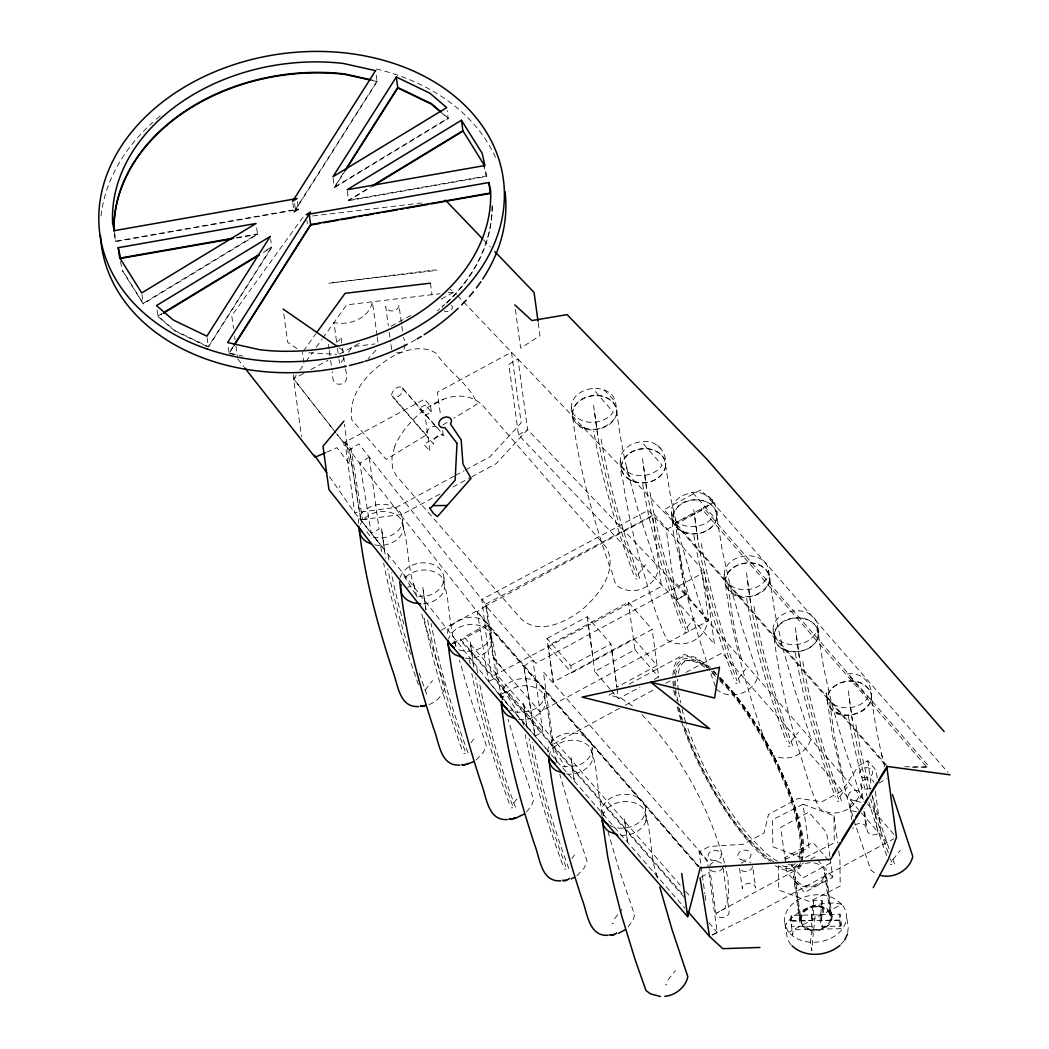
<?xml version="1.0" encoding="UTF-8"?>
<svg xmlns="http://www.w3.org/2000/svg" width="1049" height="1049" viewBox="0 0 1049 1049"><rect width="100%" height="100%" fill="white"/><g stroke="black" fill="none" stroke-linecap="round" stroke-linejoin="round"><path stroke-width="0.75" stroke-dasharray="5 3.75" d="M801.03 920.261L802.275 914.426A14.87 11.251 -7.8 0 1 810.549 908.028C819.413 903.74 835.004 911.201 829.261 922.176A14.87 11.251 -7.8 0 1 813.368 929.584C807.953 929.23 801.987 926.057 801.03 920.261L795.05 876.649C798.512 891.283 824.986 887.716 824.527 872.716L830.506 916.341M884.727 766.74L881.396 753.287L882.261 756.972C877.554 736.909 873.725 716.624 871.47 696.13C871.129 691.37 868.1 687.41 864.337 684.709C851.342 676.133 827.831 682.624 827.123 699.919C833.68 735.493 897.734 701.283 859.603 682.506A22.265 16.863 -7.8 0 0 827.136 700.063C830.939 720.611 864.337 719.089 870.736 700.994C874.971 686.584 863.025 671.085 847.422 674.022L867.956 697.611C858.528 711.904 829.484 711.917 826.153 692.851L832.696 736.686L846.504 795.09L855.21 824.357L870.906 870.185L875.522 873.568M374.86 544.837C386.045 547.617 402.042 540.497 403.393 528.893M423.678 603.857C432.739 603.306 443.897 596.488 444.658 587.453M465.35 658.248C476.128 659.873 490.893 652.937 492.099 641.909M518.717 719.522C529.496 721.135 544.261 714.199 545.454 703.171M566.145 773.978C576.924 775.591 591.688 768.668 592.882 757.627M665.21 467.88C668.488 453.496 657.015 438.954 641.595 441.734A22.265 16.863 -7.8 0 0 623.749 468.719A22.265 16.863 -7.8 0 0 662.142 465.31L641.595 441.734M646.079 820.344L646.04 821.118L646.25 818.902M716.454 518.98L716.598 517.341M817.997 636.992L818.141 635.353M791.208 915.449L791.51 926.306L812.044 926.28L810.523 941.989L811.703 950.643L813.224 934.934L811.257 920.511L813.185 900.593L822.036 900.58L824.016 914.99L815.165 915.003L813.775 929.335L793.188 929.86L792.69 934.947L790.723 920.537L791.208 915.449L839.987 914.19L841.967 928.614L822.639 929.099L820.672 914.689M792.008 921.206L812.582 920.681L813.985 906.349L813.185 900.593M822.036 900.58L820.095 920.511L820.895 926.267L840.17 926.254L840.774 919.96L821.459 920.458L822.822 906.349L813.985 906.349M840.17 926.254L839.384 920.484L839.987 914.19M871.181 698.582L871.037 700.181M616.301 414.67C618.11 406.828 612.472 399.21 604.867 396.994A22.265 16.863 -7.8 0 0 572.413 414.552C579.048 449.457 643.05 416.466 604.853 396.863C592.016 392.182 572.82 399.053 572.387 414.407C575.967 446.638 583.244 478.331 591.767 509.578C597.392 529.666 603.739 549.545 610.61 569.227C614.242 575.062 613.049 585.499 620.785 588.056C625.388 590.338 630.633 591.059 635.707 590.43C646.105 589.066 655.651 581.29 658.051 570.918L637.74 509.119L626.659 467.775L627.538 471.46C622.096 449.064 618.451 426.287 615.737 403.406C614.688 392.523 602.401 387.514 592.685 388.523A22.265 16.863 -7.8 0 0 574.839 415.509A22.265 16.863 -7.8 0 0 613.219 412.1L592.685 388.523M665.145 468.457C668.462 455.659 653.763 447.123 642.552 448.697C626.751 449.339 616.602 464.301 622.752 479.327C626.699 507.532 633.176 535.331 640.69 562.788C648.715 588.607 655.245 615.789 667.02 639.877C681.273 649.397 703.236 640.991 706.96 624.142L691.081 576.74L678.9 534.439L670.993 499.219L664.673 459.606L662.234 455.659L658.523 452.486L653.789 450.218A22.265 16.863 -7.8 0 0 621.323 467.762C622.909 480.862 639.077 485.32 650.118 481.845C656.726 479.786 662.942 475.263 665.145 468.457C665 468.077 664.515 469.834 664.266 470.109C655.245 490.276 617.337 485.503 620.339 460.55M716.323 688.983C729.54 701.65 754.519 692.917 758.204 675.241L742.325 627.84L730.143 585.539L722.236 550.319L715.903 510.627L713.477 506.759L709.767 503.586L705.033 501.317A22.265 16.863 -7.8 0 0 672.566 518.862C675.897 537.888 704.941 538.373 714.395 523.857C724.518 506.497 705.426 486.225 687.134 493.922A22.265 16.863 -7.8 0 0 674.992 519.819A22.265 16.863 -7.8 0 0 710.042 520.212L713.386 516.41L692.838 492.833M769.179 582.038C770.949 574.354 765.482 566.565 757.758 564.362A22.265 16.863 -7.8 0 0 725.292 581.907C732.163 617.284 795.771 583.087 757.745 564.218C744.908 559.537 725.698 566.408 725.279 581.775C728.858 614.006 736.123 645.699 744.659 676.933C750.284 697.021 756.617 716.9 763.502 736.582C767.121 742.43 765.94 752.867 773.677 755.424C778.266 757.706 783.524 758.427 788.599 757.798C798.984 756.434 808.543 748.645 810.929 738.286L795.05 690.885L782.882 648.584L774.962 613.363L768.629 570.774M773.113 629.662C777.466 669.262 786.317 708.219 797.633 746.377C804.727 767.212 809.723 789.635 819.794 808.976C822.324 810.457 825.091 811.585 827.91 812.346C841.324 815.558 856.627 806.891 859.747 793.241L843.855 745.852L831.687 703.551L823.78 668.318L817.433 628.639L815.007 624.771L811.297 621.585L806.563 619.316A22.265 16.863 -7.8 0 0 774.096 636.874C778.725 663.112 827.189 652.268 817.433 625.729M403.38 529.037L402.685 519.268M443.963 577.829L444.632 587.689M544.759 693.559L545.428 703.42M592.855 757.876L592.187 748.016M646.223 819.138L645.555 809.277M709.727 670.481C698.096 637.149 688.236 603.188 680.788 568.676C680.539 549.178 664.109 523.045 678.388 506.103C689.455 494.656 718.198 498.826 716.572 517.59M358.365 523.215C358.365 512.161 369.654 505.238 379.633 504.385A22.265 16.863 -7.8 0 1 402.383 517.091A22.265 16.863 -7.8 0 1 387.133 537.009L381.43 538.098L370.861 536.97L365.078 529.601M799.443 919.75L801.305 913.351A16.404 12.418 -7.8 0 1 810.903 906.677C820.921 902.258 837.548 911.62 830.231 923.251A16.404 12.418 -7.8 0 1 804.688 928.103L800.177 922.91L799.443 919.75L793.464 876.125C796.27 892.699 825.602 889.578 826.114 873.227L832.093 916.852M800.138 919.685L801.908 913.561A15.709 11.893 -7.8 0 1 811.113 907.175C820.711 902.94 836.617 911.909 829.628 923.041A15.709 11.893 -7.8 0 1 805.16 927.696L802.551 925.454L800.138 919.685L794.159 876.059C794.644 860.403 822.744 857.413 825.419 873.293L831.398 916.918M847.671 932.535L848.221 927.88L846.556 915.764M492.06 642.145L491.391 632.285M818.115 635.589C819.413 612.904 780.102 612.17 774.595 632.245C771.133 657.094 812.188 657.317 817.932 637.556M871.313 697.506L871.483 696.261M871.011 699.985L871.234 698.057L871.116 699.027M852.903 828.907L853.152 827.582M400.154 577.33C403.091 568.637 412.205 563.837 420.898 562.933A22.265 16.863 -7.8 0 1 443.648 575.639A22.265 16.863 -7.8 0 1 428.398 595.57L416.925 596.593L402.16 573.069M646.014 820.921C642.224 831.647 629.597 836.577 618.936 835.122M162.071 313.533L157.914 316.064L174.75 330.514L208.318 346.655L271.678 246.935L263.351 251.983M208.384 347.101L271.743 247.38L270.655 239.447M292.828 202.732L294.113 212.16L377.076 81.586L376.198 75.148M233.416 346.104L229.036 353.015L228.013 345.527M343.049 173.557L334.369 187.22L448.146 118.091L442.127 112.925M229.967 352.084L233.481 346.563M333.136 178.238L334.434 187.666L344.846 171.275M375.975 350.143L368.343 358.601M296.224 375.201L293.589 378.873L301.483 436.541M299.752 370.284L304.144 364.147L302.387 352.398M306.006 361.551L312.536 352.451M316.26 347.258L321.846 339.456M322.777 338.158L346.668 304.839L440.069 293.746M344.046 358.286L339.679 364.37L339.024 359.545M348.412 352.189L352.398 346.642L374.913 343.967M303.03 217.077L231.763 315.67L233.521 328.481M303.331 351.087L315.67 334.015M425.094 689.954L432.529 680.591M471.014 742.666L473.807 739.152M638.146 574.091L645.581 564.729M513.8 802.97L517.511 798.289M687.069 627.302L694.504 617.94M571.81 858.384L574.59 854.883M738.312 678.401L745.747 669.039M614.596 918.701L622.031 909.339M791.038 741.446L798.473 732.097M667.951 979.963L675.386 970.6M839.843 796.414L847.277 787.052M892.883 859.603L900.317 850.241M628.285 926.87L633.072 919.803L634.488 915.528L633.963 912.984L618.608 868.139L608.079 831.962M500.425 697.493A22.265 16.863 -7.8 0 1 502.956 688.8L506.287 684.997A22.265 16.863 -7.8 0 1 541.336 685.39A22.265 16.863 -7.8 0 1 529.194 711.301L517.721 712.31A22.265 16.863 -7.8 0 1 509.814 710.094M547.866 751.949A22.265 16.863 -7.8 0 1 550.384 743.256L553.715 739.453A22.265 16.863 -7.8 0 1 588.764 739.847A22.265 16.863 -7.8 0 1 576.622 765.757L565.162 766.767A22.265 16.863 -7.8 0 1 559.72 765.56M840.957 944.31L843.763 941.11M526.598 811.965L531.659 805.37L533.692 799.797L517.813 752.408L508.096 719.299M476.115 760.053L483.497 752.146L486.264 745.341L470.385 697.952L459.436 660.241M576.911 875.784L584.293 867.877L587.06 861.072L571.181 813.67L559.825 774.437M485.608 604.211L652.766 515.216L661.421 586.404L494.249 675.412L490.499 670.665L481.858 599.477L648.112 510.339L666.469 529.575L703.722 509.04L712.887 502.537L712.481 499.56M523.805 666.377L532.918 659.9L542.792 731.979L535.095 736.136L523.805 666.377L535.095 736.136M698.372 866.382L488.165 625.558L349.422 450.087L358.85 443.884L486.592 605.47L477.256 611.672L488.585 681.47L545.664 748.265M854.883 825.209C858.305 822.285 865.7 822.954 866.212 828.212L863.865 811.008M426.182 434.994L391.788 395.512A6.674 3.908 -41.1 0 1 396.404 388.078A6.674 3.908 -41.1 0 1 402.934 388.877L437.315 428.359A6.674 3.908 -41.1 0 0 430.785 427.559A6.674 3.908 -41.1 0 0 426.182 434.994L386.242 459.436L351.848 419.954C347.271 391.906 371.949 367.95 394.568 355.362C407.366 349.343 423.612 344.937 436.358 353.447C447.766 371.438 469.559 383.855 477.256 403.917L453.85 418.249M442.822 424.989L448.343 421.619M120.425 261.673L122.523 270.852L143.228 303.856L257.556 234.386L256.258 224.958M294.113 212.16L298.559 209.459L297.47 201.539M334.434 187.666L448.198 118.537L447.123 110.604M366.691 189.2L348.57 200.215L486.395 175.983M206.928 346.393L174.816 330.973L157.966 316.51L162.136 313.979M263.417 252.442L271.743 247.38M347.337 191.233L348.622 200.661L370.94 187.102M518.508 434.942L527.647 429.605L517.97 358.981L508.831 364.318L518.508 434.942L676.146 600.212L685.285 594.875L675.412 522.795L712.887 502.537L947.916 772.379M303.62 373.457L293.589 378.873L335.706 432.594L293.589 378.873L293.3 374.545M310.792 369.576L327.996 360.279M339.456 354.077L360.961 342.446M391.067 326.173L411.142 315.329M441.249 299.057L454.151 292.081L456.407 294.428M442.652 430.641L443.084 433.84L423.848 444.238L429.933 451.227L425.029 415.404L431.362 411.995L430.562 406.225L443.478 399.249M329.478 476.692L354.68 512.83L360.764 519.819L362.39 518.94L351.087 449.156L345.003 442.18L343.731 442.822L344.282 446.035L343.784 442.796L336.755 433.853M454.02 476.167L396.352 507.336L354.68 512.83L345.003 442.193L424.478 399.236L430.562 406.225M455.463 475.381L464.117 470.699M465.559 469.926L490.067 456.682L521.169 422.826L511.492 352.189L437.381 392.26L440.672 416.243M439.924 494.066L402.436 514.325L360.764 519.819M452.893 487.051L470.201 477.688M471.644 476.915L496.151 463.671L527.647 429.605L685.285 594.875L866.526 802.97M407.655 587.44L410.29 586.011M441.314 630.108L476.574 611.043L700.234 867.825M452.893 643.089L460.393 639.038L681.876 893.342M485.857 605.955L485.949 606.715L485.857 605.955L654.642 514.784L701.611 568.715L708.718 620.602L540.025 711.799L493.056 657.867L493.791 657.474M547.027 638.474L587.23 616.733L610.951 643.968L616.864 687.213L657.107 665.512L633.688 638.631L553.282 682.099L547.027 638.474L570.748 665.695L571.731 672.907L652.137 629.439L628.417 602.218L548.011 645.673L553.282 682.099M360.227 519.203L499.521 695.29L507.218 691.134L542.792 731.979M685.285 594.875L675.91 599.936L714.435 644.178L704.561 572.098L535.882 663.296L485.949 605.968L493.056 657.867M570.748 665.695L610.951 643.968M610.203 689.272L594.731 671.517L634.933 649.777L628.417 602.218M613.337 692.72L609.01 695.067L620.798 697.965L635.445 708.114M629.203 684.145L683.987 654.537L695.775 657.448L710.409 667.584M611.226 690.452L618.451 698.739L639.982 687.108M654.34 679.346L658.654 677.011L652.137 629.439M619.671 708.245L553.361 744.108L543.356 671.885L707.236 860.036L708.311 867.916M625.44 705.138L655.717 688.76M665.813 683.305L671.583 680.185M685.994 672.396L722.04 652.911L860.35 811.703M700.68 863.222L699.132 851.945L709.203 846.504L743.387 844.209L764.078 833.024L768.484 814.457L798.473 798.25L821.773 801.842L842.386 790.697L858.449 765.822L867.825 760.761L876.125 770.294L877.672 781.557M701.335 877.095L708.98 872.755M878.983 783.079L887.021 778.725M830.113 858.095L832.749 877.292L804.622 892.489L786.842 872.06L803.704 862.947M810.733 859.144L814.955 856.863L832.749 877.292M830.769 862.868L802.655 878.065L790.094 863.655M712.101 935.026L717.228 932.259L708.534 869.529M712.441 934.974L753.064 914.846L893.814 838.82M343.784 442.796L345.003 442.18L351.087 449.182L349.514 450.034L360.777 519.898L382.688 547.604M803.075 804.229L772.51 819.741L772.825 846.805L803.718 858.344L834.296 842.819L833.968 815.768L803.075 804.229L809.002 847.474L784.259 860.036M488.585 681.47L496.465 677.549L486.592 605.47M675.412 522.795L701.847 510.05L701.65 508.608L926.359 766.622L928.234 765.6L703.525 507.598L703.722 509.04M326.711 452.145L336.899 447.674L349.868 464.353L344.387 424.321M336.204 342.053L339.115 340.479L340.873 336.729L342.197 346.367M451.935 643.824L460.59 640.48L488.165 625.558L487.969 624.116L464.143 637.005L680.25 885.133M429.015 704.626C436.738 701.637 443.098 694.923 444.999 686.793L420.636 610.885M820.711 914.99L822.049 914.649M115.757 241.139L298.493 209.013L294.061 211.714L377.024 81.14L372.395 80.104M114.131 234.215L115.823 241.585L298.559 209.459M348.622 200.661L486.461 176.429L485.372 168.509M236.654 237.599L257.49 233.927L143.162 303.397L122.458 270.406M236.72 238.044L257.556 234.386M367.57 518.927L360.83 519.871L349.474 450.06L336.716 433.866M312.733 215.924L422.786 202.85M433.106 270.812L328.901 283.217L434.837 269.934L436.909 270.354M448.107 292.789L454.151 292.081L450.336 289.367M687.056 660.464L689.416 660.293M635.537 578.969L637.005 578.878M684.459 632.18L685.915 632.088M735.703 683.279L737.159 683.187M463.75 753.379L465.218 753.3M788.428 746.324L789.884 746.232M511.191 807.848L512.646 807.756M837.233 801.279L838.702 801.2M564.546 869.11L566.014 869.018M890.273 864.481L891.742 864.389M611.987 923.566L613.442 923.487M665.341 984.841L666.81 984.749M912.25 767.212L928.431 767.042L903.976 766.727M790.723 920.537L839.384 920.484M396.601 352.739C405.281 353.972 406.606 343.561 403.38 337.476M308.891 352.766L336.572 354.313M372.461 80.55L377.076 81.586M230.57 353.356L242.909 356.109M229.088 353.461L236.799 355.178M581.893 427.035L586.719 428.871M630.816 480.245L635.628 482.081M682.06 531.345L686.885 533.18M734.785 594.39L739.611 596.238M783.59 649.344L788.415 651.193M836.63 712.533L841.429 714.212M338.958 347.691L345.606 352.294M297.037 348.701L287.675 342.223L283.558 312.222M440.986 112.335L448.198 118.537M713.713 670.914L715.916 673.143M720.322 677.588C750.559 709.334 771.815 748.632 788.835 788.756C796.663 813.762 810.274 841.954 799.692 868.034L716.611 913.089L724.728 908.565L728.622 896.921L728.032 878.957L725.016 865.11M642.04 714.789C681.535 756.093 709.675 808.582 724.675 863.576M711.537 671.176L718.303 678.034M719.43 679.175L727.455 687.305A118.013 34.289 61.6 0 1 795.837 813.67L800.662 835.869A118.013 34.289 61.6 0 1 799.823 859.537M719.732 678.336L729.829 688.59A114.839 33.371 61.6 0 1 796.243 811.624L800.872 833.168A114.839 33.371 61.6 0 1 799.076 858.266M712.101 672.986L715.405 676.343M719.811 680.801L727.731 688.839A115.783 33.647 61.6 0 1 794.775 812.844L799.482 834.598A115.783 33.647 61.6 0 1 798.132 859.105M603.883 389.795L615.33 401.636M657.539 445.274L662.417 450.336M712.887 502.537L700.68 489.896L664.017 509.722L887.664 766.504M483.589 239.867L490.316 246.882M457.521 295.608L675.608 524.238L886.811 766.74M708.783 496.374L714.92 503.428M708.718 620.602L673.143 579.756L666.036 527.87M867.602 804.203L896.489 837.364M861.413 812.936L887.113 842.439M828.671 860.468L812.975 842.452L784.862 857.649L789.058 862.448M431.362 411.995L425.265 405.006L418.944 408.415L425.029 415.404M634.933 649.777L658.654 677.011M402.488 387.92L444.002 435.584L440.816 434.627L437.905 435.728A6.674 3.908 -41.1 0 0 433.289 443.163L433.735 444.12L392.221 396.456C396.679 399.577 403.327 393.768 402.934 388.877M548.011 645.673L571.731 672.907M699.132 851.945L707.432 861.478M488.218 625.532L698.241 866.658M685.626 891.309L688.852 895.007M708.809 922.582L717.228 932.259M684.223 897.249L460.59 640.48L460.393 639.038M499.521 695.29L684.905 908.132M493.699 657.369L504.451 670.954M496.465 677.549L507.218 691.134M374.847 537.704L377.509 541.061M237.69 358.915L243.722 366.586M790.959 944.821L787.55 939.406L784.508 921.271M550.384 743.256L565.162 766.767M502.956 688.8L517.721 712.31M710.776 673.537L715.824 687.58M842.99 775.945L841.6 770.346A443.596 128.883 61.6 0 1 833.798 731.782L829.575 701.02M741.564 659.493L739.755 652.19A443.596 128.883 61.6 0 1 731.953 613.639L727.927 584.306M689.704 599.949L687.029 589.145A443.596 128.883 61.6 0 1 679.227 550.594L679.096 549.742M657.579 878.131L656.464 873.647L657.343 877.331C649.2 855.276 652.491 829.523 643.116 808.32A22.265 16.863 -7.8 0 0 620.588 802A22.265 16.863 -7.8 0 0 602.742 815.991M603.844 815.375L603.109 812.385L603.975 816.07C595.57 794.106 599.504 768.117 589.761 747.058A22.265 16.863 -7.8 0 0 567.234 740.738A22.265 16.863 -7.8 0 0 549.374 754.729M556.783 762.413L555.668 757.929L556.547 761.613C548.404 739.545 551.695 713.792 542.32 692.602A22.265 16.863 -7.8 0 0 519.793 686.269A22.265 16.863 -7.8 0 0 501.947 700.26M503.048 699.644L502.314 696.654L503.179 700.339C494.774 678.375 498.708 652.386 488.965 631.328A22.265 16.863 -7.8 0 0 466.438 625.007A22.265 16.863 -7.8 0 0 448.579 638.998M455.987 646.682L454.873 642.198L455.751 645.882C447.608 623.814 450.9 598.061 441.524 576.871A22.265 16.863 -7.8 0 0 403.852 579.271M416.938 597.091L413.608 583.65L414.486 587.322C406.658 565.149 409.202 539.684 400.259 518.311A22.265 16.863 -7.8 0 0 378.689 511.833A22.265 16.863 -7.8 0 0 360.384 524.539M483.655 164.195L486.461 176.429M391.71 349.592L390.752 343.469M674.913 691.212L676.998 700.837M678.362 707.131L679.726 713.412A118.013 34.289 61.6 0 0 681.444 719.168M673.746 689.954L673.76 690.032A120.202 34.919 61.6 0 0 674.913 697.047M678.139 701.978L676.081 692.484A115.783 33.647 61.6 0 1 675.53 687.357M679.464 708.114L680.788 714.238A115.783 33.647 61.6 0 0 682.466 719.889M678.441 691.894L680.814 702.896M682.099 708.914L683.069 713.438A114.839 33.371 61.6 0 0 686.125 723.351M855.905 724.741L856.023 725.502A437.197 127.021 61.6 0 0 870.29 789.123M848.497 716.401L848.641 717.346A450.768 130.968 61.6 0 0 867.13 796.204M802.865 661.552L802.983 662.299A437.197 127.021 61.6 0 0 841.482 800.715M795.457 653.212L795.601 654.156A450.768 130.968 61.6 0 0 835.24 796.742M754.061 606.584L754.165 607.345A437.197 127.021 61.6 0 0 792.664 745.76M746.652 598.245L746.796 599.202A450.768 130.968 61.6 0 0 786.435 741.787M701.335 543.539L701.44 544.3A437.197 127.021 61.6 0 0 739.938 682.715M693.927 535.2L694.071 536.157A450.768 130.968 61.6 0 0 733.71 678.742M650.078 492.44L650.196 493.2A437.197 127.021 61.6 0 0 688.695 631.616M642.683 484.1L642.827 485.058A450.768 130.968 61.6 0 0 682.466 627.643M601.169 439.229L601.287 439.99A437.197 127.021 61.6 0 0 639.785 578.405M593.76 430.89L593.904 431.834M530.178 729.37L530.296 730.13M522.782 721.03L522.927 721.987A450.768 130.968 61.6 0 0 523.451 725.108M476.823 668.108L476.928 668.869A437.197 127.021 61.6 0 0 477.701 673.406M469.414 659.769L469.559 660.713A450.768 130.968 61.6 0 0 470.096 663.847M388.117 555.091L388.235 555.852A437.197 127.021 61.6 0 0 389.271 561.923M380.708 546.752L380.853 547.709A450.768 130.968 61.6 0 0 381.941 553.977M588.214 623.945L593.485 660.372M875.312 791.418L880.491 829.287C880.177 835.922 868.218 837.102 867.195 830.31L864.166 808.215M867.825 760.761L871.339 786.475M872.663 796.099L877.502 831.398M848.313 690.885L852.417 720.807M860.927 784.547L863.301 801.908M849.913 807.022L851.618 819.531M833.968 815.768L837.705 842.99M838.794 851.001L839.895 859.013L840.223 886.064L809.644 901.589L778.751 890.05L778.463 866.172M829.89 856.495L826.625 832.604L808.831 812.175L780.718 827.373L786.842 872.06M795.273 627.695L799.377 657.618M811.795 914.912L812.582 920.681M746.468 572.741L750.573 602.664M724.308 574.708C721.201 601.116 761.954 603.739 769.114 582.601M693.743 509.683L697.847 539.606M739.532 868.362L742.325 888.687C742.849 882.104 754.847 881.108 755.634 887.992L752.631 866.107A6.674 5.061 -7.8 0 1 746.796 871.444A6.674 5.061 -7.8 0 1 739.545 868.113M723.076 867.746L729.134 911.935C728.924 918.596 716.978 919.868 715.838 913.115L709.78 868.926M671.583 511.663C668.462 538.085 709.229 540.681 716.388 519.557M673.379 580.031L676.146 600.212M701.112 866.435L704.849 893.709M705.072 895.308L705.951 901.734M642.499 458.583L646.59 488.506M593.577 405.373L597.681 435.296M617.061 688.655L618.451 698.739M611.934 651.18L616.904 687.252M571.417 407.34C568.296 433.696 609.063 436.345 616.235 415.247M587.23 616.733L594.731 671.517M538.242 322.856L539.999 335.667L520.684 348.163L515.19 308.118M526.69 725.449L523.582 702.725L526.821 726.288A443.596 128.883 61.6 0 0 527.332 729.357M430.444 283.178L432.018 294.703M473.335 664.174L470.214 641.463L473.453 665.027A443.596 128.883 61.6 0 0 473.978 668.095M402.501 331.038L398.974 305.311C398.777 311.973 386.819 313.245 385.678 306.492L388.327 325.793M389.205 332.218L390.53 341.869M377.037 335.549L372.408 301.784C369.248 318.503 349.16 325.885 333.962 322.567L337.267 346.681M377.247 337.162L378.138 343.587M384.629 551.171L381.521 528.447L384.76 552.01A443.596 128.883 61.6 0 0 385.809 558.186M342.42 347.98L345.055 367.268M345.278 368.881C347.271 374.309 348.268 383.842 340.217 384.17C333.123 385.232 331.995 376.853 332.205 371.674M337.476 348.294L338.801 357.945M328.455 344.334L329.124 349.16M329.347 350.772L330.448 358.81M330.658 360.41L331.982 370.061M306.937 220.644L307.357 223.634M339.483 485.936L339.679 487.379M294.612 203.572L295.49 210.01M234.622 336.493L235.055 339.692M235.933 346.104L237.244 355.716M207.099 337.673L208.318 346.655M157.088 310.071L157.966 316.51M141.93 294.428L143.228 303.856M114.525 232.157L115.823 241.585M849.31 698.096L852.549 721.66A443.596 128.883 61.6 0 0 868.257 790.644M796.27 634.907L799.508 658.47A443.596 128.883 61.6 0 0 838.544 798.853M747.452 579.94L750.691 603.503A443.596 128.883 61.6 0 0 789.727 743.885M694.726 516.895L697.965 540.458A443.596 128.883 61.6 0 0 737.001 680.84M643.483 465.795L646.722 489.358A443.596 128.883 61.6 0 0 685.758 629.741M594.573 412.585L597.812 436.148A443.596 128.883 61.6 0 0 636.848 576.53M415.706 339.706A203.611 154.137 -7.8 0 1 408.638 343.548M101.019 215.976A203.611 154.137 -7.8 0 1 152.839 122.274M156.393 119.166A203.611 154.137 -7.8 0 1 162.411 114.197M376.276 68.972A203.611 154.137 -7.8 0 1 496.741 160.327M492.191 205.499A189.856 143.726 -7.8 0 1 444.488 305.154M492.138 206.627A189.856 143.726 -7.8 0 1 441.983 306.898M439.662 308.917A189.856 143.726 -7.8 0 1 437.289 310.91M681.391 721.476A120.202 34.919 61.6 0 0 748.396 841.311L748.448 841.377A120.202 34.919 61.6 0 0 768.747 861.098M680.893 719.968A120.202 34.919 61.6 0 1 676.959 706.2M673.314 686.4A120.202 34.919 61.6 0 1 672.894 676.579M672.96 675.123A120.202 34.919 61.6 0 1 708.193 667.085M713.018 671.203A120.202 34.919 61.6 0 1 718.329 676.277M719.417 677.379A120.202 34.919 61.6 0 1 727.114 685.731L727.18 685.771A120.202 34.919 61.6 0 1 801.003 861.281M800.492 862.671A120.202 34.919 61.6 0 1 775.329 865.674M797.397 864.297A118.013 34.289 61.6 0 1 778.161 865.74M770.74 861.203A118.013 34.289 61.6 0 1 764.026 855.905L748.107 839.79A118.013 34.289 61.6 0 1 681.916 720.637M674.337 685.98A118.013 34.289 61.6 0 1 674.153 676.644M674.389 673.943A118.013 34.289 61.6 0 1 707.472 667.859M795.234 863.615A115.783 33.647 61.6 0 1 780.404 865.137M773.795 861.806A115.783 33.647 61.6 0 1 763.462 854.096L747.832 838.256A115.783 33.647 61.6 0 1 684.381 725.738M675.412 685.718A115.783 33.647 61.6 0 1 675.451 676.867M675.582 675.569A115.783 33.647 61.6 0 1 705.531 667.78M792.86 864.179A114.839 33.371 61.6 0 1 784.731 864.192M777.637 861.295A114.839 33.371 61.6 0 1 764.996 852.234L749.497 836.473A114.839 33.371 61.6 0 1 686.623 724.82M678.231 690.163A114.839 33.371 61.6 0 1 677.693 679.162M678.27 673.248A114.839 33.371 61.6 0 1 707.787 667.636M891.584 862.042A443.596 128.883 61.6 0 1 890.444 858.947M888.228 852.798A443.596 128.883 61.6 0 1 870.722 799.22M886.733 855.696A450.768 130.968 61.6 0 1 868.874 802.079M894.522 863.904A437.197 127.021 61.6 0 1 891.742 856.272M889.041 848.68A437.197 127.021 61.6 0 1 872.034 795.326M633.544 574.419A450.768 130.968 61.6 0 1 593.918 431.847M565.857 866.671A443.596 128.883 61.6 0 1 529.037 738.732M562.552 864.573A450.768 130.968 61.6 0 1 525.182 734.641M568.794 868.546A437.197 127.021 61.6 0 1 532.472 742.39M512.489 805.409A443.596 128.883 61.6 0 1 475.669 677.47M509.198 803.311A450.768 130.968 61.6 0 1 471.814 673.379M515.426 807.284A437.197 127.021 61.6 0 1 479.105 681.116M465.061 750.953A443.596 128.883 61.6 0 1 427.651 619.854M461.77 748.842A450.768 130.968 61.6 0 1 423.783 615.711M467.998 752.815A437.197 127.021 61.6 0 1 431.1 623.552M410.644 654.458A443.596 128.883 61.6 0 1 387.789 568.702M418.433 684.643A450.768 130.968 61.6 0 1 383.672 563.234M426.733 694.268A437.197 127.021 61.6 0 1 418.158 670.062M403.799 624.129A437.197 127.021 61.6 0 1 391.329 572.806M609.443 825.222A22.265 16.863 -7.8 0 0 624.286 828.107L629.99 827.018A22.265 16.863 -7.8 0 0 642.132 801.121A22.265 16.863 -7.8 0 0 607.083 800.715L603.752 804.517A22.265 16.863 -7.8 0 0 602.218 817.512M458.924 649.842A22.265 16.863 -7.8 0 0 470.122 651.114L475.84 650.026A22.265 16.863 -7.8 0 0 491.089 630.108A22.265 16.863 -7.8 0 0 468.326 617.402L457.377 620.641L449.588 627.525A22.265 16.863 -7.8 0 0 447.071 636.218M451.516 305.259A5.14 3.881 -7.8 0 1 450.677 310.412A5.14 3.881 -7.8 0 1 443.937 310.845M442.258 307.252A5.14 3.881 -7.8 0 1 444.409 304.63M871.05 788.166A6.674 5.061 -7.8 0 1 861.622 786.645A6.674 5.061 -7.8 0 1 865.137 779.446A6.674 5.061 -7.8 0 1 873.961 782.226M722.709 867.497A6.674 5.061 -7.8 0 1 717.346 871.693A6.674 5.061 -7.8 0 1 710.593 869.805M709.727 866.028A6.674 5.061 -7.8 0 1 715.077 861.819A6.674 5.061 -7.8 0 1 721.843 863.72M741.302 863.104A6.674 5.061 -7.8 0 1 750.717 862.619M856.522 811.756A6.674 5.061 -7.8 0 1 850.818 804.439A6.674 5.061 -7.8 0 1 862.344 803.836M394.66 446.625L391.946 457.652L392.431 467.474L396.076 475.42L520.592 618.372C538.596 636.1 566.67 621.913 583.113 608.787C599.543 594.35 618.477 569.594 606.165 547.237L481.648 404.285C451.791 378.925 406.055 417.974 394.66 446.625M786.383 923.369L785.295 927.041L786.278 930.109L788.94 932.141L841.704 904.277C822.167 899.832 799.128 907.975 786.383 923.369M766.111 579.454L762.767 583.27A22.265 16.863 -7.8 0 1 727.731 582.864A22.265 16.863 -7.8 0 1 739.86 556.967L745.577 555.878A22.265 16.863 -7.8 0 1 766.111 579.454M814.916 634.422L811.585 638.225A22.265 16.863 -7.8 0 1 776.535 637.831A22.265 16.863 -7.8 0 1 788.678 611.921L794.381 610.833A22.265 16.863 -7.8 0 1 810.313 614.386L814.024 617.559L816.45 621.428A22.265 16.863 -7.8 0 1 814.916 634.422M369.196 457.089L359.833 463.252L371.176 533.062L379.069 529.168L369.196 457.089M841.77 904.33L836.591 899.885A31.168 23.602 -7.8 0 0 798.932 899.452A31.168 23.602 -7.8 0 0 785.898 927.29L789.294 932.705A31.168 23.602 -7.8 0 0 832.132 937.583A31.168 23.602 -7.8 0 0 841.77 904.33M627.486 841.167L624.378 818.456L627.486 841.167M574.131 779.905L571.01 757.194L574.131 779.905M425.894 609.718L422.786 587.007L425.894 609.718M862.855 777.401A6.674 5.061 -7.8 0 0 872.676 772.248A6.674 5.061 -7.8 0 0 862.566 768.629A6.674 5.061 -7.8 0 0 862.855 777.401M711.576 860.167A6.674 5.061 -7.8 0 0 721.319 854.896A6.674 5.061 -7.8 0 0 711.117 851.408A6.674 5.061 -7.8 0 0 711.576 860.167M741.066 859.76A6.674 5.061 -7.8 0 0 751.084 854.83A6.674 5.061 -7.8 0 0 741.145 850.962A6.674 5.061 -7.8 0 0 741.066 859.76M851.657 799.981A6.674 5.061 -7.8 0 0 861.675 795.05A6.674 5.061 -7.8 0 0 851.736 791.182A6.674 5.061 -7.8 0 0 851.657 799.981"/><path stroke-width="1.5" d="M343.941 421.108L322.987 446.245L328.914 489.49L450.493 644.388L687.646 916.682L700.234 867.825L830.716 859.367L887.664 766.504L950.053 774.831M844.694 940.048L847.487 934.082M873.214 887.638L888.385 859.131L896.489 837.364L886.811 766.74M832.578 855.158L840.262 842.635M841.967 839.843L853.925 820.357M855.63 817.577L859.039 812.018M860.757 809.225L863.314 805.055M865.019 802.275L867.575 798.092M870.146 793.923L876.964 782.79M878.682 779.997L886.353 767.475M396.299 77.023L332.939 176.743L446.704 107.614L429.867 93.164L396.299 77.023L397.794 87.946L345.711 169.912M234.294 344.728L310.622 224.591L490.303 193.003M344.78 170.83L397.728 87.5L431.296 103.628L440.921 111.889M234.36 345.173L310.688 225.037L309.193 214.127M316.614 332.703L345.095 293.314L430.444 283.178M524.277 813.998L514.875 818.574M625.073 929.716L618.622 933.335M840.026 945.372C826.822 956.413 804.871 958.065 791.995 945.713M461.455 120.268L347.127 189.738L484.966 165.519L482.16 153.272L461.455 120.268L462.95 131.191L372.329 186.263M163.46 312.694L259.195 254.514M372.264 185.817L462.897 130.745L483.655 164.195M163.526 313.14L259.26 254.973M473.453 761.731L467.434 764.118M574.249 877.449L571.089 878.905M325.256 452.788L315.067 457.259L244.719 367.858M118.222 247.695L256.061 223.463L141.733 292.933L121.028 259.929L118.222 247.695L119.455 256.664M488.86 182.539L306.124 214.665L310.556 211.964L227.594 342.538L259.982 349.763A189.856 143.726 -7.8 0 0 490.552 189.908L488.86 182.539L490.355 193.462L431.008 203.886M119.652 258.159L233.455 238.162M119.717 258.618L231.908 238.897M310.688 225.037L320.312 223.345M323.525 222.781L337.962 220.251M341.161 219.687L355.598 217.143M358.81 216.579L362.023 216.015M365.236 215.451L373.247 214.048M376.46 213.485L379.672 212.921M382.872 212.357L397.309 209.813M400.521 209.249L403.734 208.685M406.933 208.122L427.795 204.45M664.804 996.353C675.477 995.331 685.403 987.371 687.856 976.789L671.976 929.401L659.795 887.1M759.922 947.47L722.761 948.663L709.544 936.416L688.118 911.817M432.831 505.644L447.202 505.487M420.793 603.831L412.48 602.585L407.746 600.316A22.265 16.863 -7.8 0 1 401.151 584.542M418.63 706.541C398.738 707.852 397.951 683.502 392.313 669.773C377.391 624.404 364.868 577.96 359.361 530.414A22.265 16.863 -7.8 0 0 366.481 541.756L371.215 544.038M459.895 765.101C440.016 766.399 439.216 742.063 433.591 728.334C418.669 682.951 406.133 636.507 400.626 588.974M507.336 819.557C487.444 820.856 486.644 796.519 481.019 782.79C466.097 737.421 453.574 690.963 448.054 643.43M560.691 880.819C540.799 882.13 540.012 857.78 534.387 844.052C519.465 798.682 506.929 752.238 501.422 704.692M608.132 935.288C588.24 936.587 587.44 912.237 581.815 898.508C566.893 853.139 554.37 806.694 548.85 759.161M660.437 996.498L650.59 993.928L645.974 990.544L635.169 959.783L621.585 915.449L613.495 883.822L607.764 857.046L602.218 820.423M515.702 718.853L508.542 716.034A22.265 16.863 -7.8 0 1 501.606 701.742M370.848 79.763L344.636 73.915A189.856 143.726 -7.8 0 0 113.948 230.662M370.913 80.209L344.701 74.361A189.856 143.726 -7.8 0 0 114.013 231.108M463.553 657.854L455.187 654.773A22.265 16.863 -7.8 0 1 448.238 640.467M564.349 773.585L555.983 770.504A22.265 16.863 -7.8 0 1 549.033 756.198M617.717 834.847L609.338 831.765A22.265 16.863 -7.8 0 1 602.401 817.459M879.665 875.194C893.355 879.285 909.575 870.539 912.787 856.43L892.476 794.631M420.479 706.056L420.505 706.069A25.176 12.483 86.6 0 0 425.724 705.361M509.171 819.072L509.211 819.085A25.491 10.044 82.5 0 0 512.712 818.849M609.967 934.79L610.007 934.803A25.491 10.044 82.5 0 0 614.15 934.161M397.794 87.946L431.362 104.074L439.78 111.312M283.125 309.062L336.296 345.855M514.757 304.918L531.974 320.561L567.089 314.621L706.974 459.292L944.139 731.586M445.432 200.162L482.461 238.7M494.8 251.55L534.072 292.422L538.019 321.256M314.543 455.279L326.685 472.679M360.161 528.801L361.787 531.371M483.589 163.736L484.297 166.804M700.037 877.79L709.544 936.416M681.732 873.437L687.646 916.682M399.643 581.762L400.6 588.83M358.758 526.034L359.335 530.283M505.041 191.613A203.611 154.137 -7.8 0 1 482.645 279.086M480.927 281.63A203.611 154.137 -7.8 0 1 476.351 287.924M473.427 291.648A203.611 154.137 -7.8 0 1 469.323 296.552M466.097 300.158A203.611 154.137 -7.8 0 1 461.612 304.866M458.138 308.314A203.611 154.137 -7.8 0 1 424.098 334.71M421.318 336.414A203.611 154.137 -7.8 0 1 417.122 338.893M407.222 344.282A203.611 154.137 -7.8 0 1 364.934 361.315M363.36 361.787A203.611 154.137 -7.8 0 1 349.448 365.485M346.301 366.219A203.611 154.137 -7.8 0 1 100.442 235.435M454.191 647.561A22.265 16.863 -7.8 0 1 448.71 641.87M507.559 708.836A22.265 16.863 -7.8 0 1 501.422 701.781M554.987 763.292A22.265 16.863 -7.8 0 1 548.85 756.25M608.354 824.553A22.265 16.863 -7.8 0 1 602.218 817.512M465.284 764.393A25.491 10.044 82.5 0 1 461.77 764.629L461.783 764.616A25.176 12.483 86.6 0 0 467.802 763.357M566.722 879.691A25.491 10.044 82.5 0 1 562.566 880.347L562.579 880.347A25.176 12.483 86.6 0 0 569.384 878.419M513.971 817.892A25.491 10.044 82.5 0 1 513.354 818.43M515.243 817.814A25.176 12.483 86.6 0 1 509.211 819.085M616.825 932.876A25.176 12.483 86.6 0 1 610.007 934.803M424.661 705.413A25.491 10.044 82.5 0 1 420.505 706.069M457.01 443.334L455.122 480.114L430.89 507.873L429.552 507.834L433.342 513.236L437.394 516.633L471.014 478.436L462.989 464.078L461.167 439.924L450.48 423.993A6.674 4.93 -28 0 0 447.503 417.03A6.674 4.93 -28 0 0 438.915 422.55A6.674 4.93 -28 0 0 444.881 427.599L457.01 443.334M719.457 667.282L714.553 698.005L650.773 682.23L709.635 728.727L582.077 697.113L719.47 667.334M270.249 236.458L206.889 336.178L173.321 320.05L156.471 305.587L270.249 236.458M375.581 70.663L292.619 201.238L297.064 198.549L114.328 230.662L112.636 223.306A189.856 143.726 -7.8 0 1 343.207 63.438L375.581 70.663M207.282 349.055A203.611 154.137 -7.8 0 0 504.241 188.689A203.611 154.137 -7.8 0 0 193.252 82.058A203.611 154.137 -7.8 0 0 207.282 349.055"/></g></svg>
